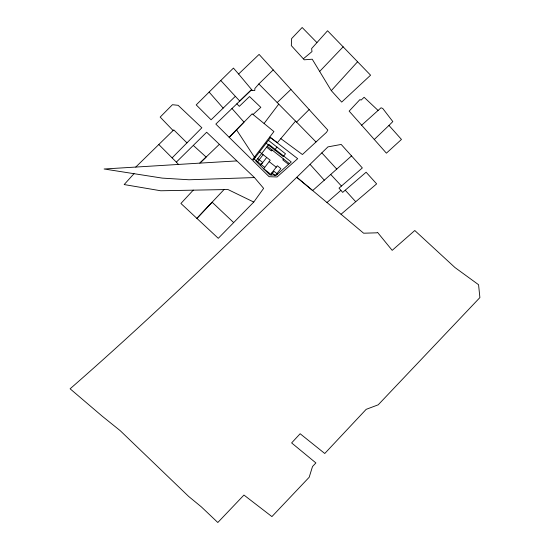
<?xml version="1.0" encoding="UTF-8"?>
<svg xmlns="http://www.w3.org/2000/svg" width="550" height="550" viewBox="0 0 550 550"><rect width="100%" height="100%" fill="white"/><g stroke="black" fill="none" stroke-linecap="round" stroke-linejoin="round"><path stroke-width="0.82" d="M193.27 190.114L180.923 203.466L218.274 238.322L253.77 202.056L263.629 188.361L254.458 177.567L206.656 132.241L176.337 162.126L158.812 144.526L135.767 167.069L104.115 168.994L162.243 178.111L189.035 179.768L254.458 177.567M236.5 129.786L254.897 157.857L254.952 156.413L273.921 131.553L252.182 113.788L229.164 137.308L252.216 160.002L254.416 157.114M264.144 123.372L278.733 104.122L258.864 83.951L273.199 69.905L259.091 54.409L238.611 74.023L252.258 90.358L254.781 90.523L254.877 88.488L258.864 83.951M257.634 161.817L263.127 154.66M260.26 165.433L262.591 162.408L257.785 158.654M272.106 150.033L271.404 150.947L266.585 147.173M261.188 164.588L266.681 157.444M274.732 149.951L276.952 147.07M271.067 174.969L273.934 171.27L277.571 174.109M283.477 158.957L282.769 159.864L288.53 164.388M269.782 137.032L277.386 142.684L295.543 121.117L278.733 104.122M316.889 42.543L302.156 27.5L291.631 38.576L291.321 45.623L304.253 59.806L312.235 59.214L331.299 90.64L341.694 102.094L370.576 75.192L327.559 30.766L311.609 48.565L311.988 51.597L303.346 58.809M134.042 173.649L124.169 184.566L160.724 190.768L227.947 189.516L253.77 202.056M357.631 61.717L331.299 90.64M224.015 189.578L196.914 218.371L212.121 202.201L233.585 222.502M319.639 71.459L343.193 46.791M172.116 157.877L201.864 127.779L178.117 105.318L172.432 104.713L160.181 117.095L173.092 130.529L158.812 144.526M388.967 125.434L392.817 121.578L382.752 108.46L381.033 107.793L361.652 125.201L386.402 153.168L401.466 139.439L388.967 125.434L374.261 139.514M295.543 121.117L296.567 122.093L309.134 109.567L273.199 69.905M220.798 80.499L196.212 104.892L211.097 119.797L235.338 96.326L220.798 80.499L233.447 68.09L238.611 74.023M351.505 155.932L312.682 190.554L296.787 177.292L327.944 146.884L341.186 144.437L362.34 167.936L339.013 188.162L342.678 192.404L366.114 172.219L376.64 183.879L341.041 214.259L296.787 177.292C222.358 248.992 147.998 320.829 70.111 388.802L102.121 416.103L120.223 430.684L188.623 496.409L201.362 506.887L217.821 522.5L243.952 495.055L271.913 516.594L309.183 477.256L312.51 466.531L315.893 462.928L291.624 442.922L300.142 433.744L324.761 453.496L366.183 409.337L378.207 404.821L479.889 297.584L478.569 284.721L454.994 267.561L414.783 230.512L392.184 250.346L377.513 232.347L376.743 232.829L363.626 233.207L341.041 214.259M173.092 130.529L173.766 129.876L186.966 142.869M252.258 90.358L251.096 90.09L239.745 101.062L235.338 96.326M231.962 108.515L244.014 122.127L229.164 137.308L215.841 124.08L251.096 90.09M219.258 144.416L199.822 163.123L135.767 167.069M277.207 102.541L290.957 89.389M309.134 109.567L327.834 130.116L326.535 132.275L302.411 154.536L280.844 138.648M253.062 114.489L260.824 107.353L249.528 96.539L239.305 106.343L236.864 103.819M326.982 202.524L340.89 190.341M236.72 160.916L199.822 163.123L206.14 157.046L193.414 145.516M269.143 161.645L276.231 167.193M254.079 159.039L264.736 167.358M271.817 172.886L275.351 175.642L280.864 168.547L277.324 165.777L270.731 174.295L263.649 168.767L270.236 160.229L259.559 151.876M266.179 143.234L283.264 156.647L285.484 153.773L268.393 140.339M267.286 146.259L289.403 163.611M378.077 110.447L364.121 97.281L361.123 100.093L359.934 99.584L349.147 111.127L361.652 125.201M296.567 122.093L315.989 141.941M176.337 162.126L178.667 164.567M330.694 174.426L341.468 186.038M321.86 152.907L336.751 169.091M345.235 190.204L355.678 201.678M310.09 164.402L324.287 180.201M209.117 92.077L223.156 108.096M270.497 137.589L252.849 160.648L269.136 176.701L277.049 176.969L297.681 158.682L270.497 137.589M268.771 144.32L255.887 161.123L269.892 174.928L276.396 175.154L291.252 161.975L268.771 144.32"/></g></svg>
